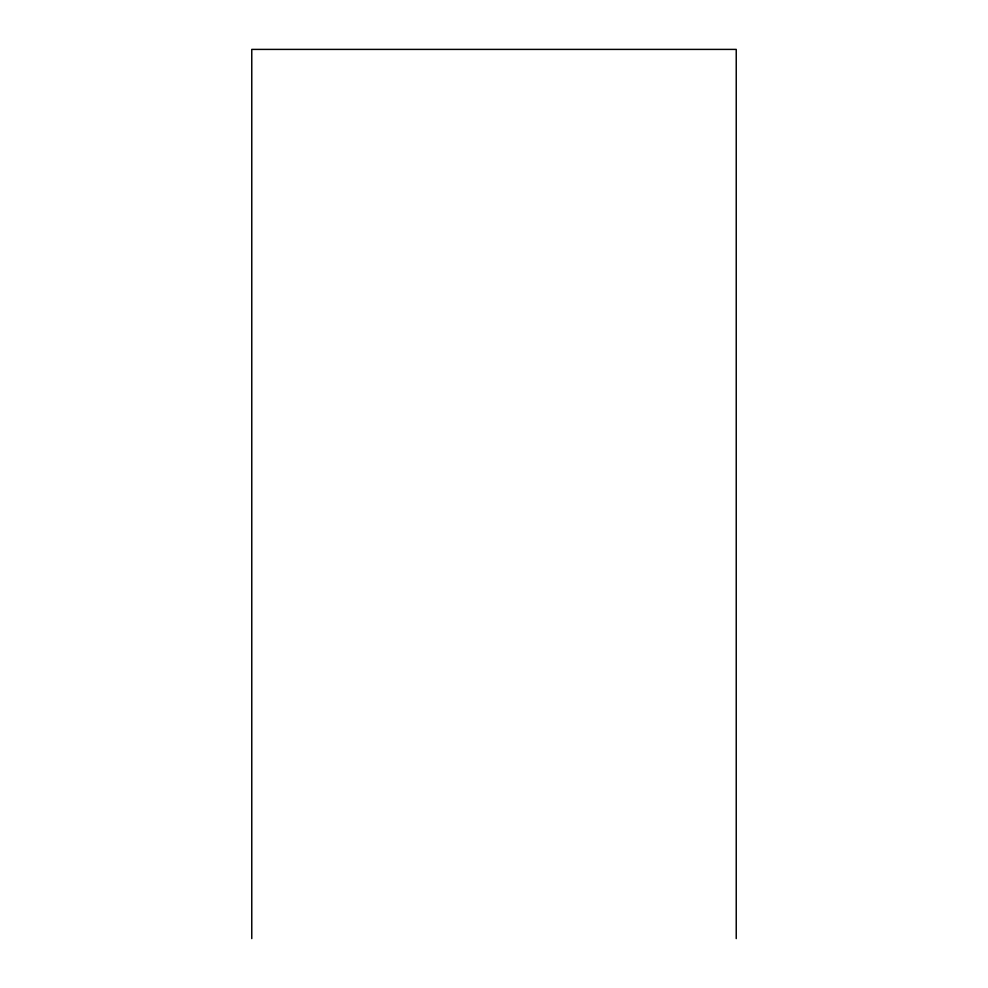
<?xml version="1.0" encoding="UTF-8"?>
<svg xmlns="http://www.w3.org/2000/svg" width="988" height="988" viewBox="0 0 988 988"><rect width="100%" height="100%" fill="white"/><g stroke="black" fill="none" stroke-linecap="round" stroke-linejoin="round"><path stroke-width="1.48" d="M736.233 938.6L736.233 49.4L251.767 49.4L251.767 938.6"/></g></svg>
